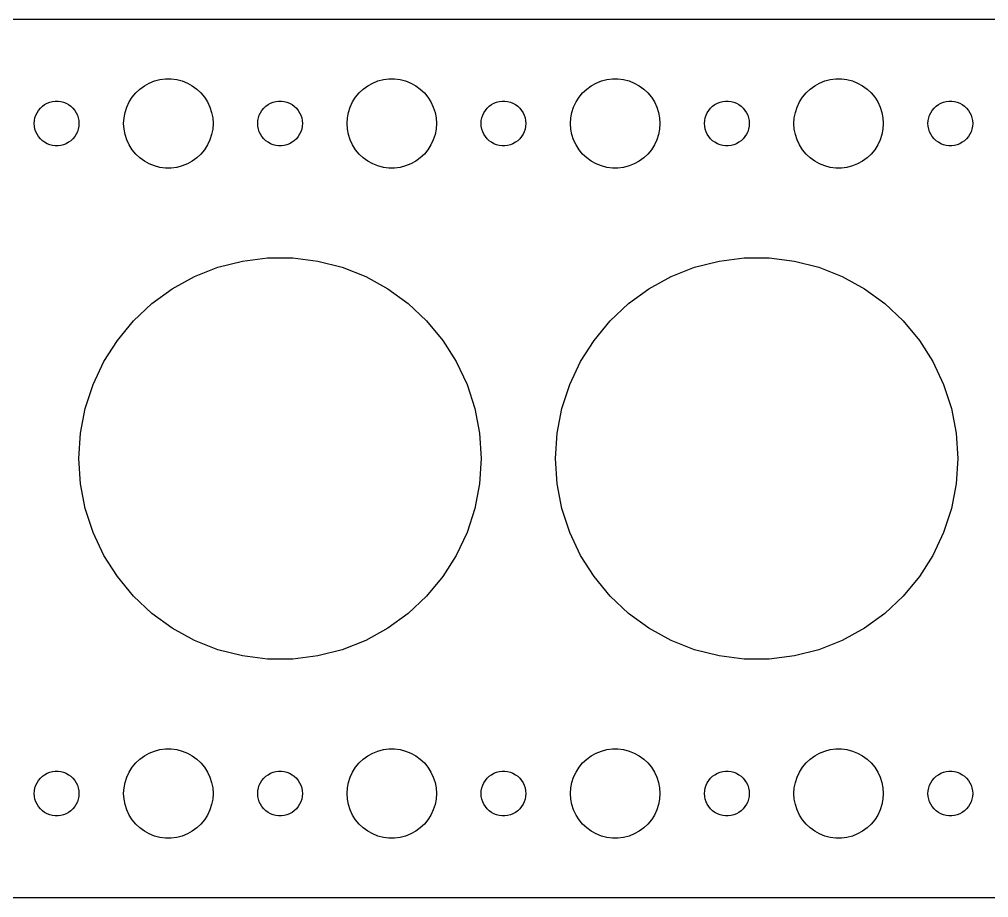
# Model space of a CAD drawing. Header units: metres. Extents: x -90 to 90, y -29 to 29.
# Drawn here: x -17.5 to 47.6, y -29.5 to 29.5 of the extents above; entities that cross this region are included whole.
import ezdxf

# ---------------------------------------------------------------- set-up
doc = ezdxf.new("R2010")
doc.units = ezdxf.units.M

msp = doc.modelspace()

# ---------------------------------------------------------------- linework, layer by layer
for p, q in [((84.8139, 29.4901), (-84.8139, 29.4901)), ((-8.42705, 25.3532), (-8.06213, 25.4469)), ((-8.06213, 25.4469), (-7.68837, 25.4941)), ((-7.68837, 25.4941), (-7.31161, 25.4941)), ((-7.31161, 25.4941), (-6.93785, 25.4469)), ((-6.93785, 25.4469), (-6.57294, 25.3532)), ((6.57294, 25.3532), (6.93785, 25.4469)), ((6.93785, 25.4469), (7.31161, 25.4941)), ((7.31161, 25.4941), (7.68837, 25.4941)), ((7.68837, 25.4941), (8.06213, 25.4469)), ((8.06213, 25.4469), (8.42705, 25.3532)), ((21.5729, 25.3532), (21.9379, 25.4469)), ((21.9379, 25.4469), (22.3116, 25.4941)), ((22.3116, 25.4941), (22.6884, 25.4941)), ((22.6884, 25.4941), (23.0621, 25.4469)), ((23.0621, 25.4469), (23.427, 25.3532)), ((36.5729, 25.3532), (36.9379, 25.4469)), ((36.9379, 25.4469), (37.3116, 25.4941)), ((37.3116, 25.4941), (37.6884, 25.4941)), ((37.6884, 25.4941), (38.0621, 25.4469)), ((38.0621, 25.4469), (38.427, 25.3532)), ((-9.6869, 24.5536), (-9.41226, 24.8115)), ((-9.41226, 24.8115), (-9.10747, 25.033)), ((-9.10747, 25.033), (-8.77733, 25.2145)), ((-8.77733, 25.2145), (-8.42705, 25.3532)), ((-6.57294, 25.3532), (-6.22266, 25.2145)), ((-6.22266, 25.2145), (-5.89252, 25.033)), ((-5.89252, 25.033), (-5.58772, 24.8115)), ((-5.58772, 24.8115), (-5.31308, 24.5536)), ((5.31308, 24.5536), (5.58772, 24.8115)), ((5.58772, 24.8115), (5.89252, 25.033)), ((5.89252, 25.033), (6.22266, 25.2145)), ((6.22266, 25.2145), (6.57294, 25.3532)), ((8.42705, 25.3532), (8.77733, 25.2145)), ((8.77733, 25.2145), (9.10747, 25.033)), ((9.10747, 25.033), (9.41226, 24.8115)), ((9.41226, 24.8115), (9.6869, 24.5536)), ((20.3131, 24.5536), (20.5877, 24.8115)), ((20.5877, 24.8115), (20.8925, 25.033)), ((20.8925, 25.033), (21.2227, 25.2145)), ((21.2227, 25.2145), (21.5729, 25.3532)), ((23.427, 25.3532), (23.7773, 25.2145)), ((23.7773, 25.2145), (24.1075, 25.033)), ((24.1075, 25.033), (24.4123, 24.8115)), ((24.4123, 24.8115), (24.6869, 24.5536)), ((35.3131, 24.5536), (35.5877, 24.8115)), ((35.5877, 24.8115), (35.8925, 25.033)), ((35.8925, 25.033), (36.2227, 25.2145)), ((36.2227, 25.2145), (36.5729, 25.3532)), ((38.427, 25.3532), (38.7773, 25.2145)), ((38.7773, 25.2145), (39.1075, 25.033)), ((39.1075, 25.033), (39.4123, 24.8115)), ((39.4123, 24.8115), (39.6869, 24.5536)), ((-10.1289, 23.9453), (-9.92705, 24.2634)), ((-9.92705, 24.2634), (-9.6869, 24.5536)), ((-5.31308, 24.5536), (-5.07294, 24.2634)), ((-5.07294, 24.2634), (-4.87108, 23.9453)), ((4.87108, 23.9453), (5.07294, 24.2634)), ((5.07294, 24.2634), (5.31308, 24.5536)), ((9.6869, 24.5536), (9.92705, 24.2634)), ((9.92705, 24.2634), (10.1289, 23.9453)), ((19.8711, 23.9453), (20.0729, 24.2634)), ((20.0729, 24.2634), (20.3131, 24.5536)), ((24.6869, 24.5536), (24.927, 24.2634)), ((24.927, 24.2634), (25.1289, 23.9453)), ((34.8711, 23.9453), (35.0729, 24.2634)), ((35.0729, 24.2634), (35.3131, 24.5536)), ((39.6869, 24.5536), (39.927, 24.2634)), ((39.927, 24.2634), (40.1289, 23.9453)), ((-16.2135, 23.3817), (-16.0934, 23.5268)), ((-16.0934, 23.5268), (-15.9561, 23.6558)), ((-15.9561, 23.6558), (-15.8037, 23.7665)), ((-15.8037, 23.7665), (-15.6387, 23.8572)), ((-15.6387, 23.8572), (-15.4635, 23.9266)), ((-15.4635, 23.9266), (-15.2811, 23.9734)), ((-15.2811, 23.9734), (-15.0942, 23.997)), ((-15.0942, 23.997), (-14.9058, 23.997)), ((-14.9058, 23.997), (-14.7189, 23.9734)), ((-14.7189, 23.9734), (-14.5365, 23.9266)), ((-14.5365, 23.9266), (-14.3613, 23.8572)), ((-14.3613, 23.8572), (-14.1963, 23.7665)), ((-14.1963, 23.7665), (-14.0439, 23.6558)), ((-14.0439, 23.6558), (-13.9065, 23.5268)), ((-13.9065, 23.5268), (-13.7865, 23.3817)), ((-10.4057, 23.2461), (-10.2893, 23.6044)), ((-10.2893, 23.6044), (-10.1289, 23.9453)), ((-4.87108, 23.9453), (-4.71066, 23.6044)), ((-4.71066, 23.6044), (-4.59424, 23.2461)), ((-1.21352, 23.3817), (-1.09344, 23.5268)), ((-1.09344, 23.5268), (-0.95613, 23.6558)), ((-0.95613, 23.6558), (-0.80373, 23.7665)), ((-0.80373, 23.7665), (-0.63866, 23.8572)), ((-0.63866, 23.8572), (-0.46352, 23.9266)), ((-0.46352, 23.9266), (-0.28107, 23.9734)), ((-0.28107, 23.9734), (-0.09418, 23.997)), ((-0.09418, 23.997), (0.09418, 23.997)), ((0.09418, 23.997), (0.28107, 23.9734)), ((0.28107, 23.9734), (0.46352, 23.9266)), ((0.46352, 23.9266), (0.63866, 23.8572)), ((0.63866, 23.8572), (0.80373, 23.7665)), ((0.80373, 23.7665), (0.95613, 23.6558)), ((0.95613, 23.6558), (1.09344, 23.5268)), ((1.09344, 23.5268), (1.21352, 23.3817)), ((4.59424, 23.2461), (4.71066, 23.6044)), ((4.71066, 23.6044), (4.87108, 23.9453)), ((10.1289, 23.9453), (10.2893, 23.6044)), ((10.2893, 23.6044), (10.4057, 23.2461)), ((13.7865, 23.3817), (13.9065, 23.5268)), ((13.9065, 23.5268), (14.0439, 23.6558)), ((14.0439, 23.6558), (14.1963, 23.7665)), ((14.1963, 23.7665), (14.3613, 23.8572)), ((14.3613, 23.8572), (14.5365, 23.9266)), ((14.5365, 23.9266), (14.7189, 23.9734)), ((14.7189, 23.9734), (14.9058, 23.997)), ((14.9058, 23.997), (15.0942, 23.997)), ((15.0942, 23.997), (15.2811, 23.9734)), ((15.2811, 23.9734), (15.4635, 23.9266)), ((15.4635, 23.9266), (15.6387, 23.8572)), ((15.6387, 23.8572), (15.8037, 23.7665)), ((15.8037, 23.7665), (15.9561, 23.6558)), ((15.9561, 23.6558), (16.0934, 23.5268)), ((16.0934, 23.5268), (16.2135, 23.3817)), ((19.5942, 23.2461), (19.7107, 23.6044)), ((19.7107, 23.6044), (19.8711, 23.9453)), ((25.1289, 23.9453), (25.2893, 23.6044)), ((25.2893, 23.6044), (25.4057, 23.2461)), ((28.7865, 23.3817), (28.9065, 23.5268)), ((28.9065, 23.5268), (29.0439, 23.6558)), ((29.0439, 23.6558), (29.1963, 23.7665)), ((29.1963, 23.7665), (29.3613, 23.8572)), ((29.3613, 23.8572), (29.5365, 23.9266)), ((29.5365, 23.9266), (29.7189, 23.9734)), ((29.7189, 23.9734), (29.9058, 23.997)), ((29.9058, 23.997), (30.0942, 23.997)), ((30.0942, 23.997), (30.2811, 23.9734)), ((30.2811, 23.9734), (30.4635, 23.9266)), ((30.4635, 23.9266), (30.6387, 23.8572)), ((30.6387, 23.8572), (30.8037, 23.7665)), ((30.8037, 23.7665), (30.9561, 23.6558)), ((30.9561, 23.6558), (31.0934, 23.5268)), ((31.0934, 23.5268), (31.2135, 23.3817)), ((34.5942, 23.2461), (34.7107, 23.6044)), ((34.7107, 23.6044), (34.8711, 23.9453)), ((40.1289, 23.9453), (40.2893, 23.6044)), ((40.2893, 23.6044), (40.4057, 23.2461)), ((43.7865, 23.3817), (43.9065, 23.5268)), ((43.9065, 23.5268), (44.0439, 23.6558)), ((44.0439, 23.6558), (44.1963, 23.7665)), ((44.1963, 23.7665), (44.3613, 23.8572)), ((44.3613, 23.8572), (44.5365, 23.9266)), ((44.5365, 23.9266), (44.7189, 23.9734)), ((44.7189, 23.9734), (44.9058, 23.997)), ((44.9058, 23.997), (45.0942, 23.997)), ((45.0942, 23.997), (45.2811, 23.9734)), ((45.2811, 23.9734), (45.4635, 23.9266)), ((45.4635, 23.9266), (45.6387, 23.8572)), ((45.6387, 23.8572), (45.8037, 23.7665)), ((45.8037, 23.7665), (45.9561, 23.6558)), ((45.9561, 23.6558), (46.0934, 23.5268)), ((46.0934, 23.5268), (46.2135, 23.3817)), ((-16.4882, 22.688), (-16.4529, 22.873)), ((-16.4529, 22.873), (-16.3947, 23.0522)), ((-16.3947, 23.0522), (-16.3145, 23.2226)), ((-16.3145, 23.2226), (-16.2135, 23.3817)), ((-13.7865, 23.3817), (-13.6855, 23.2226)), ((-13.6855, 23.2226), (-13.6053, 23.0522)), ((-13.6053, 23.0522), (-13.5471, 22.873)), ((-13.5471, 22.873), (-13.5118, 22.688)), ((-10.5, 22.5), (-10.4763, 22.876)), ((-10.4763, 22.876), (-10.4057, 23.2461)), ((-4.59424, 23.2461), (-4.52365, 22.876)), ((-4.52365, 22.876), (-4.5, 22.5)), ((-1.48816, 22.688), (-1.45287, 22.873)), ((-1.45287, 22.873), (-1.39465, 23.0522)), ((-1.39465, 23.0522), (-1.31445, 23.2226)), ((-1.31445, 23.2226), (-1.21352, 23.3817)), ((1.21352, 23.3817), (1.31445, 23.2226)), ((1.31445, 23.2226), (1.39465, 23.0522)), ((1.39465, 23.0522), (1.45287, 22.873)), ((1.45287, 22.873), (1.48816, 22.688)), ((4.5, 22.5), (4.52365, 22.876)), ((4.52365, 22.876), (4.59424, 23.2461)), ((10.4057, 23.2461), (10.4763, 22.876)), ((10.4763, 22.876), (10.5, 22.5)), ((13.5118, 22.688), (13.5471, 22.873)), ((13.5471, 22.873), (13.6053, 23.0522)), ((13.6053, 23.0522), (13.6855, 23.2226)), ((13.6855, 23.2226), (13.7865, 23.3817)), ((16.2135, 23.3817), (16.3145, 23.2226)), ((16.3145, 23.2226), (16.3947, 23.0522)), ((16.3947, 23.0522), (16.4529, 22.873)), ((16.4529, 22.873), (16.4882, 22.688)), ((19.5, 22.5), (19.5237, 22.876)), ((19.5237, 22.876), (19.5942, 23.2461)), ((25.4057, 23.2461), (25.4763, 22.876)), ((25.4763, 22.876), (25.5, 22.5)), ((28.5118, 22.688), (28.5471, 22.873)), ((28.5471, 22.873), (28.6053, 23.0522)), ((28.6053, 23.0522), (28.6855, 23.2226)), ((28.6855, 23.2226), (28.7865, 23.3817)), ((31.2135, 23.3817), (31.3145, 23.2226)), ((31.3145, 23.2226), (31.3947, 23.0522)), ((31.3947, 23.0522), (31.4529, 22.873)), ((31.4529, 22.873), (31.4882, 22.688)), ((34.5, 22.5), (34.5237, 22.876)), ((34.5237, 22.876), (34.5942, 23.2461)), ((40.4057, 23.2461), (40.4763, 22.876)), ((40.4763, 22.876), (40.5, 22.5)), ((43.5118, 22.688), (43.5471, 22.873)), ((43.5471, 22.873), (43.6053, 23.0522)), ((43.6053, 23.0522), (43.6855, 23.2226)), ((43.6855, 23.2226), (43.7865, 23.3817)), ((46.2135, 23.3817), (46.3145, 23.2226)), ((46.3145, 23.2226), (46.3947, 23.0522)), ((46.3947, 23.0522), (46.4529, 22.873)), ((46.4529, 22.873), (46.4882, 22.688)), ((-16.5, 22.5), (-16.4882, 22.688)), ((-16.4882, 22.312), (-16.5, 22.5)), ((-16.4529, 22.127), (-16.4882, 22.312)), ((-16.3947, 21.9478), (-16.4529, 22.127)), ((-13.5471, 22.127), (-13.6053, 21.9478)), ((-13.5118, 22.312), (-13.5471, 22.127)), ((-13.5118, 22.688), (-13.5, 22.5)), ((-13.5, 22.5), (-13.5118, 22.312)), ((-10.4763, 22.124), (-10.5, 22.5)), ((-10.4057, 21.7539), (-10.4763, 22.124)), ((-4.52365, 22.124), (-4.59424, 21.7539)), ((-4.5, 22.5), (-4.52365, 22.124)), ((-1.5, 22.5), (-1.48816, 22.688)), ((-1.48816, 22.312), (-1.5, 22.5)), ((-1.45287, 22.127), (-1.48816, 22.312)), ((-1.39465, 21.9478), (-1.45287, 22.127)), ((1.45287, 22.127), (1.39465, 21.9478)), ((1.48816, 22.312), (1.45287, 22.127)), ((1.48816, 22.688), (1.5, 22.5)), ((1.5, 22.5), (1.48816, 22.312)), ((4.52365, 22.124), (4.5, 22.5)), ((4.59424, 21.7539), (4.52365, 22.124)), ((10.4763, 22.124), (10.4057, 21.7539)), ((10.5, 22.5), (10.4763, 22.124)), ((13.5, 22.5), (13.5118, 22.688)), ((13.5118, 22.312), (13.5, 22.5)), ((13.5471, 22.127), (13.5118, 22.312)), ((13.6053, 21.9478), (13.5471, 22.127)), ((16.4529, 22.127), (16.3947, 21.9478)), ((16.4882, 22.312), (16.4529, 22.127)), ((16.4882, 22.688), (16.5, 22.5)), ((16.5, 22.5), (16.4882, 22.312)), ((19.5237, 22.124), (19.5, 22.5)), ((19.5942, 21.7539), (19.5237, 22.124)), ((25.4763, 22.124), (25.4057, 21.7539)), ((25.5, 22.5), (25.4763, 22.124)), ((28.5, 22.5), (28.5118, 22.688)), ((28.5118, 22.312), (28.5, 22.5)), ((28.5471, 22.127), (28.5118, 22.312)), ((28.6053, 21.9478), (28.5471, 22.127)), ((31.4529, 22.127), (31.3947, 21.9478)), ((31.4882, 22.312), (31.4529, 22.127)), ((31.4882, 22.688), (31.5, 22.5)), ((31.5, 22.5), (31.4882, 22.312)), ((34.5237, 22.124), (34.5, 22.5)), ((34.5942, 21.7539), (34.5237, 22.124)), ((40.4763, 22.124), (40.4057, 21.7539)), ((40.5, 22.5), (40.4763, 22.124)), ((43.5, 22.5), (43.5118, 22.688)), ((43.5118, 22.312), (43.5, 22.5)), ((43.5471, 22.127), (43.5118, 22.312)), ((43.6053, 21.9478), (43.5471, 22.127)), ((46.4529, 22.127), (46.3947, 21.9478)), ((46.4882, 22.312), (46.4529, 22.127)), ((46.4882, 22.688), (46.5, 22.5)), ((46.5, 22.5), (46.4882, 22.312)), ((-16.3145, 21.7774), (-16.3947, 21.9478)), ((-16.2135, 21.6183), (-16.3145, 21.7774)), ((-16.0934, 21.4732), (-16.2135, 21.6183)), ((-15.9561, 21.3442), (-16.0934, 21.4732)), ((-13.9065, 21.4732), (-14.0439, 21.3442)), ((-13.7865, 21.6183), (-13.9065, 21.4732)), ((-13.6855, 21.7774), (-13.7865, 21.6183)), ((-13.6053, 21.9478), (-13.6855, 21.7774)), ((-10.2893, 21.3956), (-10.4057, 21.7539)), ((-4.59424, 21.7539), (-4.71066, 21.3956)), ((-1.31445, 21.7774), (-1.39465, 21.9478)), ((-1.21352, 21.6183), (-1.31445, 21.7774)), ((-1.09344, 21.4732), (-1.21352, 21.6183)), ((-0.95613, 21.3442), (-1.09344, 21.4732)), ((1.09344, 21.4732), (0.95613, 21.3442)), ((1.21352, 21.6183), (1.09344, 21.4732)), ((1.31445, 21.7774), (1.21352, 21.6183)), ((1.39465, 21.9478), (1.31445, 21.7774)), ((4.71066, 21.3956), (4.59424, 21.7539)), ((10.4057, 21.7539), (10.2893, 21.3956)), ((13.6855, 21.7774), (13.6053, 21.9478)), ((13.7865, 21.6183), (13.6855, 21.7774)), ((13.9065, 21.4732), (13.7865, 21.6183)), ((14.0439, 21.3442), (13.9065, 21.4732)), ((16.0934, 21.4732), (15.9561, 21.3442)), ((16.2135, 21.6183), (16.0934, 21.4732)), ((16.3145, 21.7774), (16.2135, 21.6183)), ((16.3947, 21.9478), (16.3145, 21.7774)), ((19.7107, 21.3956), (19.5942, 21.7539)), ((25.4057, 21.7539), (25.2893, 21.3956)), ((28.6855, 21.7774), (28.6053, 21.9478)), ((28.7865, 21.6183), (28.6855, 21.7774)), ((28.9065, 21.4732), (28.7865, 21.6183)), ((29.0439, 21.3442), (28.9065, 21.4732)), ((31.0934, 21.4732), (30.9561, 21.3442)), ((31.2135, 21.6183), (31.0934, 21.4732)), ((31.3145, 21.7774), (31.2135, 21.6183)), ((31.3947, 21.9478), (31.3145, 21.7774)), ((34.7107, 21.3956), (34.5942, 21.7539)), ((40.4057, 21.7539), (40.2893, 21.3956)), ((43.6855, 21.7774), (43.6053, 21.9478)), ((43.7865, 21.6183), (43.6855, 21.7774)), ((43.9065, 21.4732), (43.7865, 21.6183)), ((44.0439, 21.3442), (43.9065, 21.4732)), ((46.0934, 21.4732), (45.9561, 21.3442)), ((46.2135, 21.6183), (46.0934, 21.4732)), ((46.3145, 21.7774), (46.2135, 21.6183)), ((46.3947, 21.9478), (46.3145, 21.7774)), ((-15.8037, 21.2335), (-15.9561, 21.3442)), ((-15.6387, 21.1427), (-15.8037, 21.2335)), ((-15.4635, 21.0734), (-15.6387, 21.1427)), ((-15.2811, 21.0266), (-15.4635, 21.0734)), ((-15.0942, 21.003), (-15.2811, 21.0266)), ((-14.9058, 21.003), (-15.0942, 21.003)), ((-14.7189, 21.0266), (-14.9058, 21.003)), ((-14.5365, 21.0734), (-14.7189, 21.0266)), ((-14.3613, 21.1427), (-14.5365, 21.0734)), ((-14.1963, 21.2335), (-14.3613, 21.1427)), ((-14.0439, 21.3442), (-14.1963, 21.2335)), ((-10.1289, 21.0547), (-10.2893, 21.3956)), ((-9.92705, 20.7366), (-10.1289, 21.0547)), ((-4.87108, 21.0547), (-5.07294, 20.7366)), ((-4.71066, 21.3956), (-4.87108, 21.0547)), ((-0.80373, 21.2335), (-0.95613, 21.3442)), ((-0.63866, 21.1427), (-0.80373, 21.2335)), ((-0.46352, 21.0734), (-0.63866, 21.1427)), ((-0.28107, 21.0266), (-0.46352, 21.0734)), ((-0.09418, 21.003), (-0.28107, 21.0266)), ((0.09418, 21.003), (-0.09418, 21.003)), ((0.28107, 21.0266), (0.09418, 21.003)), ((0.46352, 21.0734), (0.28107, 21.0266)), ((0.63866, 21.1427), (0.46352, 21.0734)), ((0.80373, 21.2335), (0.63866, 21.1427)), ((0.95613, 21.3442), (0.80373, 21.2335)), ((4.87108, 21.0547), (4.71066, 21.3956)), ((5.07294, 20.7366), (4.87108, 21.0547)), ((10.1289, 21.0547), (9.92705, 20.7366)), ((10.2893, 21.3956), (10.1289, 21.0547)), ((14.1963, 21.2335), (14.0439, 21.3442)), ((14.3613, 21.1427), (14.1963, 21.2335)), ((14.5365, 21.0734), (14.3613, 21.1427)), ((14.7189, 21.0266), (14.5365, 21.0734)), ((14.9058, 21.003), (14.7189, 21.0266)), ((15.0942, 21.003), (14.9058, 21.003)), ((15.2811, 21.0266), (15.0942, 21.003)), ((15.4635, 21.0734), (15.2811, 21.0266)), ((15.6387, 21.1427), (15.4635, 21.0734)), ((15.8037, 21.2335), (15.6387, 21.1427)), ((15.9561, 21.3442), (15.8037, 21.2335)), ((19.8711, 21.0547), (19.7107, 21.3956)), ((20.0729, 20.7366), (19.8711, 21.0547)), ((25.1289, 21.0547), (24.927, 20.7366)), ((25.2893, 21.3956), (25.1289, 21.0547)), ((29.1963, 21.2335), (29.0439, 21.3442)), ((29.3613, 21.1427), (29.1963, 21.2335)), ((29.5365, 21.0734), (29.3613, 21.1427)), ((29.7189, 21.0266), (29.5365, 21.0734)), ((29.9058, 21.003), (29.7189, 21.0266)), ((30.0942, 21.003), (29.9058, 21.003)), ((30.2811, 21.0266), (30.0942, 21.003)), ((30.4635, 21.0734), (30.2811, 21.0266)), ((30.6387, 21.1427), (30.4635, 21.0734)), ((30.8037, 21.2335), (30.6387, 21.1427)), ((30.9561, 21.3442), (30.8037, 21.2335)), ((34.8711, 21.0547), (34.7107, 21.3956)), ((35.0729, 20.7366), (34.8711, 21.0547)), ((40.1289, 21.0547), (39.927, 20.7366)), ((40.2893, 21.3956), (40.1289, 21.0547)), ((44.1963, 21.2335), (44.0439, 21.3442)), ((44.3613, 21.1427), (44.1963, 21.2335)), ((44.5365, 21.0734), (44.3613, 21.1427)), ((44.7189, 21.0266), (44.5365, 21.0734)), ((44.9058, 21.003), (44.7189, 21.0266)), ((45.0942, 21.003), (44.9058, 21.003)), ((45.2811, 21.0266), (45.0942, 21.003)), ((45.4635, 21.0734), (45.2811, 21.0266)), ((45.6387, 21.1427), (45.4635, 21.0734)), ((45.8037, 21.2335), (45.6387, 21.1427)), ((45.9561, 21.3442), (45.8037, 21.2335)), ((-9.6869, 20.4464), (-9.92705, 20.7366)), ((-9.41226, 20.1884), (-9.6869, 20.4464)), ((-9.10747, 19.967), (-9.41226, 20.1884)), ((-5.58772, 20.1884), (-5.89252, 19.967)), ((-5.31308, 20.4464), (-5.58772, 20.1884)), ((-5.07294, 20.7366), (-5.31308, 20.4464)), ((5.31308, 20.4464), (5.07294, 20.7366)), ((5.58772, 20.1884), (5.31308, 20.4464)), ((5.89252, 19.967), (5.58772, 20.1884)), ((9.41226, 20.1884), (9.10747, 19.967)), ((9.6869, 20.4464), (9.41226, 20.1884)), ((9.92705, 20.7366), (9.6869, 20.4464)), ((20.3131, 20.4464), (20.0729, 20.7366)), ((20.5877, 20.1884), (20.3131, 20.4464)), ((20.8925, 19.967), (20.5877, 20.1884)), ((24.4123, 20.1884), (24.1075, 19.967)), ((24.6869, 20.4464), (24.4123, 20.1884)), ((24.927, 20.7366), (24.6869, 20.4464)), ((35.3131, 20.4464), (35.0729, 20.7366)), ((35.5877, 20.1884), (35.3131, 20.4464)), ((35.8925, 19.967), (35.5877, 20.1884)), ((39.4123, 20.1884), (39.1075, 19.967)), ((39.6869, 20.4464), (39.4123, 20.1884)), ((39.927, 20.7366), (39.6869, 20.4464)), ((-8.77733, 19.7855), (-9.10747, 19.967)), ((-8.42705, 19.6468), (-8.77733, 19.7855)), ((-8.06213, 19.5531), (-8.42705, 19.6468)), ((-7.68837, 19.5059), (-8.06213, 19.5531)), ((-6.93785, 19.5531), (-7.31161, 19.5059)), ((-6.57294, 19.6468), (-6.93785, 19.5531)), ((-6.22266, 19.7855), (-6.57294, 19.6468)), ((-5.89252, 19.967), (-6.22266, 19.7855)), ((6.22266, 19.7855), (5.89252, 19.967)), ((6.57294, 19.6468), (6.22266, 19.7855)), ((6.93785, 19.5531), (6.57294, 19.6468)), ((7.31161, 19.5059), (6.93785, 19.5531)), ((8.06213, 19.5531), (7.68837, 19.5059)), ((8.42705, 19.6468), (8.06213, 19.5531)), ((8.77733, 19.7855), (8.42705, 19.6468)), ((9.10747, 19.967), (8.77733, 19.7855)), ((21.2227, 19.7855), (20.8925, 19.967)), ((21.5729, 19.6468), (21.2227, 19.7855)), ((21.9379, 19.5531), (21.5729, 19.6468)), ((22.3116, 19.5059), (21.9379, 19.5531)), ((23.0621, 19.5531), (22.6884, 19.5059)), ((23.427, 19.6468), (23.0621, 19.5531)), ((23.7773, 19.7855), (23.427, 19.6468)), ((24.1075, 19.967), (23.7773, 19.7855)), ((36.2227, 19.7855), (35.8925, 19.967)), ((36.5729, 19.6468), (36.2227, 19.7855)), ((36.9379, 19.5531), (36.5729, 19.6468)), ((37.3116, 19.5059), (36.9379, 19.5531)), ((38.0621, 19.5531), (37.6884, 19.5059)), ((38.427, 19.6468), (38.0621, 19.5531)), ((38.7773, 19.7855), (38.427, 19.6468)), ((39.1075, 19.967), (38.7773, 19.7855)), ((-7.31161, 19.5059), (-7.68837, 19.5059)), ((7.68837, 19.5059), (7.31161, 19.5059)), ((22.6884, 19.5059), (22.3116, 19.5059)), ((37.6884, 19.5059), (37.3116, 19.5059)), ((-4.17172, 12.8392), (-2.52963, 13.2609)), ((-2.52963, 13.2609), (-0.84767, 13.4734)), ((-0.84767, 13.4734), (0.84767, 13.4734)), ((0.84767, 13.4734), (2.52963, 13.2609)), ((2.52963, 13.2609), (4.17172, 12.8392)), ((27.8283, 12.8392), (29.4704, 13.2609)), ((29.4704, 13.2609), (31.1523, 13.4734)), ((31.1523, 13.4734), (32.8477, 13.4734)), ((32.8477, 13.4734), (34.5296, 13.2609)), ((34.5296, 13.2609), (36.1717, 12.8392)), ((-5.74802, 12.2152), (-4.17172, 12.8392)), ((4.17172, 12.8392), (5.74802, 12.2152)), ((26.252, 12.2152), (27.8283, 12.8392)), ((36.1717, 12.8392), (37.748, 12.2152)), ((-7.23366, 11.3984), (-5.74802, 12.2152)), ((5.74802, 12.2152), (7.23366, 11.3984)), ((24.7663, 11.3984), (26.252, 12.2152)), ((37.748, 12.2152), (39.2337, 11.3984)), ((-8.60521, 10.4019), (-7.23366, 11.3984)), ((7.23366, 11.3984), (8.60521, 10.4019)), ((23.3948, 10.4019), (24.7663, 11.3984)), ((39.2337, 11.3984), (40.6052, 10.4019)), ((-9.84106, 9.24138), (-8.60521, 10.4019)), ((8.60521, 10.4019), (9.84106, 9.24138)), ((22.1589, 9.24138), (23.3948, 10.4019)), ((40.6052, 10.4019), (41.8411, 9.24138)), ((-10.9217, 7.93509), (-9.84106, 9.24138)), ((9.84106, 9.24138), (10.9217, 7.93509)), ((21.0783, 7.93509), (22.1589, 9.24138)), ((41.8411, 9.24138), (42.9217, 7.93509)), ((-11.8301, 6.50366), (-10.9217, 7.93509)), ((10.9217, 7.93509), (11.8301, 6.50366)), ((20.1698, 6.50366), (21.0783, 7.93509)), ((42.9217, 7.93509), (43.8301, 6.50366)), ((-12.552, 4.96968), (-11.8301, 6.50366)), ((11.8301, 6.50366), (12.552, 4.96968)), ((19.448, 4.96968), (20.1698, 6.50366)), ((43.8301, 6.50366), (44.552, 4.96968)), ((-13.0759, 3.3573), (-12.552, 4.96968)), ((12.552, 4.96968), (13.0759, 3.3573)), ((18.9241, 3.3573), (19.448, 4.96968)), ((44.552, 4.96968), (45.0759, 3.3573)), ((-13.3935, 1.69199), (-13.0759, 3.3573)), ((13.0759, 3.3573), (13.3935, 1.69199)), ((18.6064, 1.69199), (18.9241, 3.3573)), ((45.0759, 3.3573), (45.3935, 1.69199)), ((-13.5, 0), (-13.3935, 1.69199)), ((13.3935, 1.69199), (13.5, 0)), ((18.5, 0), (18.6064, 1.69199)), ((45.3935, 1.69199), (45.5, 0)), ((-13.3935, -1.69199), (-13.5, 0)), ((13.5, 0), (13.3935, -1.69199)), ((18.6064, -1.69199), (18.5, 0)), ((45.5, 0), (45.3935, -1.69199)), ((-13.0759, -3.3573), (-13.3935, -1.69199)), ((13.3935, -1.69199), (13.0759, -3.3573)), ((18.9241, -3.3573), (18.6064, -1.69199)), ((45.3935, -1.69199), (45.0759, -3.3573)), ((-12.552, -4.96968), (-13.0759, -3.3573)), ((13.0759, -3.3573), (12.552, -4.96968)), ((19.448, -4.96968), (18.9241, -3.3573)), ((45.0759, -3.3573), (44.552, -4.96968)), ((-11.8301, -6.50366), (-12.552, -4.96968)), ((12.552, -4.96968), (11.8301, -6.50366)), ((20.1698, -6.50366), (19.448, -4.96968)), ((44.552, -4.96968), (43.8301, -6.50366)), ((-10.9217, -7.93509), (-11.8301, -6.50366)), ((11.8301, -6.50366), (10.9217, -7.93509)), ((21.0783, -7.93509), (20.1698, -6.50366)), ((43.8301, -6.50366), (42.9217, -7.93509)), ((-9.84106, -9.24138), (-10.9217, -7.93509)), ((10.9217, -7.93509), (9.84106, -9.24138)), ((22.1589, -9.24138), (21.0783, -7.93509)), ((42.9217, -7.93509), (41.8411, -9.24138)), ((-8.60521, -10.4019), (-9.84106, -9.24138)), ((9.84106, -9.24138), (8.60521, -10.4019)), ((23.3948, -10.4019), (22.1589, -9.24138)), ((41.8411, -9.24138), (40.6052, -10.4019)), ((-7.23366, -11.3984), (-8.60521, -10.4019)), ((8.60521, -10.4019), (7.23366, -11.3984)), ((24.7663, -11.3984), (23.3948, -10.4019)), ((40.6052, -10.4019), (39.2337, -11.3984)), ((-5.74802, -12.2152), (-7.23366, -11.3984)), ((7.23366, -11.3984), (5.74802, -12.2152)), ((26.252, -12.2152), (24.7663, -11.3984)), ((39.2337, -11.3984), (37.748, -12.2152)), ((-4.17172, -12.8392), (-5.74802, -12.2152)), ((5.74802, -12.2152), (4.17172, -12.8392)), ((27.8283, -12.8392), (26.252, -12.2152)), ((37.748, -12.2152), (36.1717, -12.8392)), ((-2.52963, -13.2609), (-4.17172, -12.8392)), ((4.17172, -12.8392), (2.52963, -13.2609)), ((29.4704, -13.2609), (27.8283, -12.8392)), ((36.1717, -12.8392), (34.5296, -13.2609)), ((-0.84767, -13.4734), (-2.52963, -13.2609)), ((0.84767, -13.4734), (-0.84767, -13.4734)), ((2.52963, -13.2609), (0.84767, -13.4734)), ((31.1523, -13.4734), (29.4704, -13.2609)), ((32.8477, -13.4734), (31.1523, -13.4734)), ((34.5296, -13.2609), (32.8477, -13.4734)), ((-8.06213, -19.5531), (-7.68837, -19.5059)), ((-7.68837, -19.5059), (-7.31161, -19.5059)), ((-7.31161, -19.5059), (-6.93785, -19.5531)), ((6.93785, -19.5531), (7.31161, -19.5059)), ((7.31161, -19.5059), (7.68837, -19.5059)), ((7.68837, -19.5059), (8.06213, -19.5531)), ((21.9379, -19.5531), (22.3116, -19.5059)), ((22.3116, -19.5059), (22.6884, -19.5059)), ((22.6884, -19.5059), (23.0621, -19.5531)), ((36.9379, -19.5531), (37.3116, -19.5059)), ((37.3116, -19.5059), (37.6884, -19.5059)), ((37.6884, -19.5059), (38.0621, -19.5531)), ((-9.41226, -20.1884), (-9.10747, -19.967)), ((-9.10747, -19.967), (-8.77733, -19.7855)), ((-8.77733, -19.7855), (-8.42705, -19.6468)), ((-8.42705, -19.6468), (-8.06213, -19.5531)), ((-6.93785, -19.5531), (-6.57294, -19.6468)), ((-6.57294, -19.6468), (-6.22266, -19.7855)), ((-6.22266, -19.7855), (-5.89252, -19.967)), ((-5.89252, -19.967), (-5.58772, -20.1884)), ((5.58772, -20.1884), (5.89252, -19.967)), ((5.89252, -19.967), (6.22266, -19.7855)), ((6.22266, -19.7855), (6.57294, -19.6468)), ((6.57294, -19.6468), (6.93785, -19.5531)), ((8.06213, -19.5531), (8.42705, -19.6468)), ((8.42705, -19.6468), (8.77733, -19.7855)), ((8.77733, -19.7855), (9.10747, -19.967)), ((9.10747, -19.967), (9.41226, -20.1884)), ((20.5877, -20.1884), (20.8925, -19.967)), ((20.8925, -19.967), (21.2227, -19.7855)), ((21.2227, -19.7855), (21.5729, -19.6468)), ((21.5729, -19.6468), (21.9379, -19.5531)), ((23.0621, -19.5531), (23.427, -19.6468)), ((23.427, -19.6468), (23.7773, -19.7855)), ((23.7773, -19.7855), (24.1075, -19.967)), ((24.1075, -19.967), (24.4123, -20.1884)), ((35.5877, -20.1884), (35.8925, -19.967)), ((35.8925, -19.967), (36.2227, -19.7855)), ((36.2227, -19.7855), (36.5729, -19.6468)), ((36.5729, -19.6468), (36.9379, -19.5531)), ((38.0621, -19.5531), (38.427, -19.6468)), ((38.427, -19.6468), (38.7773, -19.7855)), ((38.7773, -19.7855), (39.1075, -19.967)), ((39.1075, -19.967), (39.4123, -20.1884)), ((-10.1289, -21.0547), (-9.92705, -20.7366)), ((-9.92705, -20.7366), (-9.6869, -20.4464)), ((-9.6869, -20.4464), (-9.41226, -20.1884)), ((-5.58772, -20.1884), (-5.31308, -20.4464)), ((-5.31308, -20.4464), (-5.07294, -20.7366)), ((-5.07294, -20.7366), (-4.87108, -21.0547)), ((4.87108, -21.0547), (5.07294, -20.7366)), ((5.07294, -20.7366), (5.31308, -20.4464)), ((5.31308, -20.4464), (5.58772, -20.1884)), ((9.41226, -20.1884), (9.6869, -20.4464)), ((9.6869, -20.4464), (9.92705, -20.7366)), ((9.92705, -20.7366), (10.1289, -21.0547)), ((19.8711, -21.0547), (20.0729, -20.7366)), ((20.0729, -20.7366), (20.3131, -20.4464)), ((20.3131, -20.4464), (20.5877, -20.1884)), ((24.4123, -20.1884), (24.6869, -20.4464)), ((24.6869, -20.4464), (24.927, -20.7366)), ((24.927, -20.7366), (25.1289, -21.0547)), ((34.8711, -21.0547), (35.0729, -20.7366)), ((35.0729, -20.7366), (35.3131, -20.4464)), ((35.3131, -20.4464), (35.5877, -20.1884)), ((39.4123, -20.1884), (39.6869, -20.4464)), ((39.6869, -20.4464), (39.927, -20.7366)), ((39.927, -20.7366), (40.1289, -21.0547)), ((-16.0934, -21.4732), (-15.9561, -21.3442)), ((-15.9561, -21.3442), (-15.8037, -21.2335)), ((-15.8037, -21.2335), (-15.6387, -21.1427)), ((-15.6387, -21.1427), (-15.4635, -21.0734)), ((-15.4635, -21.0734), (-15.2811, -21.0266)), ((-15.2811, -21.0266), (-15.0942, -21.003)), ((-15.0942, -21.003), (-14.9058, -21.003)), ((-14.9058, -21.003), (-14.7189, -21.0266)), ((-14.7189, -21.0266), (-14.5365, -21.0734)), ((-14.5365, -21.0734), (-14.3613, -21.1427)), ((-14.3613, -21.1427), (-14.1963, -21.2335)), ((-14.1963, -21.2335), (-14.0439, -21.3442)), ((-14.0439, -21.3442), (-13.9065, -21.4732)), ((-10.4057, -21.7539), (-10.2893, -21.3956)), ((-10.2893, -21.3956), (-10.1289, -21.0547)), ((-4.87108, -21.0547), (-4.71066, -21.3956)), ((-4.71066, -21.3956), (-4.59424, -21.7539)), ((-1.09344, -21.4732), (-0.95613, -21.3442)), ((-0.95613, -21.3442), (-0.80373, -21.2335)), ((-0.80373, -21.2335), (-0.63866, -21.1427)), ((-0.63866, -21.1427), (-0.46352, -21.0734)), ((-0.46352, -21.0734), (-0.28107, -21.0266)), ((-0.28107, -21.0266), (-0.09418, -21.003)), ((-0.09418, -21.003), (0.09418, -21.003)), ((0.09418, -21.003), (0.28107, -21.0266)), ((0.28107, -21.0266), (0.46352, -21.0734)), ((0.46352, -21.0734), (0.63866, -21.1427)), ((0.63866, -21.1427), (0.80373, -21.2335)), ((0.80373, -21.2335), (0.95613, -21.3442)), ((0.95613, -21.3442), (1.09344, -21.4732)), ((4.59424, -21.7539), (4.71066, -21.3956)), ((4.71066, -21.3956), (4.87108, -21.0547)), ((10.1289, -21.0547), (10.2893, -21.3956)), ((10.2893, -21.3956), (10.4057, -21.7539)), ((13.9065, -21.4732), (14.0439, -21.3442)), ((14.0439, -21.3442), (14.1963, -21.2335)), ((14.1963, -21.2335), (14.3613, -21.1427)), ((14.3613, -21.1427), (14.5365, -21.0734)), ((14.5365, -21.0734), (14.7189, -21.0266)), ((14.7189, -21.0266), (14.9058, -21.003)), ((14.9058, -21.003), (15.0942, -21.003)), ((15.0942, -21.003), (15.2811, -21.0266)), ((15.2811, -21.0266), (15.4635, -21.0734)), ((15.4635, -21.0734), (15.6387, -21.1427)), ((15.6387, -21.1427), (15.8037, -21.2335)), ((15.8037, -21.2335), (15.9561, -21.3442)), ((15.9561, -21.3442), (16.0934, -21.4732)), ((19.5942, -21.7539), (19.7107, -21.3956)), ((19.7107, -21.3956), (19.8711, -21.0547)), ((25.1289, -21.0547), (25.2893, -21.3956)), ((25.2893, -21.3956), (25.4057, -21.7539)), ((28.9065, -21.4732), (29.0439, -21.3442)), ((29.0439, -21.3442), (29.1963, -21.2335)), ((29.1963, -21.2335), (29.3613, -21.1427)), ((29.3613, -21.1427), (29.5365, -21.0734)), ((29.5365, -21.0734), (29.7189, -21.0266)), ((29.7189, -21.0266), (29.9058, -21.003)), ((29.9058, -21.003), (30.0942, -21.003)), ((30.0942, -21.003), (30.2811, -21.0266)), ((30.2811, -21.0266), (30.4635, -21.0734)), ((30.4635, -21.0734), (30.6387, -21.1427)), ((30.6387, -21.1427), (30.8037, -21.2335)), ((30.8037, -21.2335), (30.9561, -21.3442)), ((30.9561, -21.3442), (31.0934, -21.4732)), ((34.5942, -21.7539), (34.7107, -21.3956)), ((34.7107, -21.3956), (34.8711, -21.0547)), ((40.1289, -21.0547), (40.2893, -21.3956)), ((40.2893, -21.3956), (40.4057, -21.7539)), ((43.9065, -21.4732), (44.0439, -21.3442)), ((44.0439, -21.3442), (44.1963, -21.2335)), ((44.1963, -21.2335), (44.3613, -21.1427)), ((44.3613, -21.1427), (44.5365, -21.0734)), ((44.5365, -21.0734), (44.7189, -21.0266)), ((44.7189, -21.0266), (44.9058, -21.003)), ((44.9058, -21.003), (45.0942, -21.003)), ((45.0942, -21.003), (45.2811, -21.0266)), ((45.2811, -21.0266), (45.4635, -21.0734)), ((45.4635, -21.0734), (45.6387, -21.1427)), ((45.6387, -21.1427), (45.8037, -21.2335)), ((45.8037, -21.2335), (45.9561, -21.3442)), ((45.9561, -21.3442), (46.0934, -21.4732)), ((-16.4529, -22.127), (-16.3947, -21.9478)), ((-16.3947, -21.9478), (-16.3145, -21.7774)), ((-16.3145, -21.7774), (-16.2135, -21.6183)), ((-16.2135, -21.6183), (-16.0934, -21.4732)), ((-13.9065, -21.4732), (-13.7865, -21.6183)), ((-13.7865, -21.6183), (-13.6855, -21.7774)), ((-13.6855, -21.7774), (-13.6053, -21.9478)), ((-13.6053, -21.9478), (-13.5471, -22.127)), ((-10.4763, -22.124), (-10.4057, -21.7539)), ((-4.59424, -21.7539), (-4.52365, -22.124)), ((-1.45287, -22.127), (-1.39465, -21.9478)), ((-1.39465, -21.9478), (-1.31445, -21.7774)), ((-1.31445, -21.7774), (-1.21352, -21.6183)), ((-1.21352, -21.6183), (-1.09344, -21.4732)), ((1.09344, -21.4732), (1.21352, -21.6183)), ((1.21352, -21.6183), (1.31445, -21.7774)), ((1.31445, -21.7774), (1.39465, -21.9478)), ((1.39465, -21.9478), (1.45287, -22.127)), ((4.52365, -22.124), (4.59424, -21.7539)), ((10.4057, -21.7539), (10.4763, -22.124)), ((13.5471, -22.127), (13.6053, -21.9478)), ((13.6053, -21.9478), (13.6855, -21.7774)), ((13.6855, -21.7774), (13.7865, -21.6183)), ((13.7865, -21.6183), (13.9065, -21.4732)), ((16.0934, -21.4732), (16.2135, -21.6183)), ((16.2135, -21.6183), (16.3145, -21.7774)), ((16.3145, -21.7774), (16.3947, -21.9478)), ((16.3947, -21.9478), (16.4529, -22.127)), ((19.5237, -22.124), (19.5942, -21.7539)), ((25.4057, -21.7539), (25.4763, -22.124)), ((28.5471, -22.127), (28.6053, -21.9478)), ((28.6053, -21.9478), (28.6855, -21.7774)), ((28.6855, -21.7774), (28.7865, -21.6183)), ((28.7865, -21.6183), (28.9065, -21.4732)), ((31.0934, -21.4732), (31.2135, -21.6183)), ((31.2135, -21.6183), (31.3145, -21.7774)), ((31.3145, -21.7774), (31.3947, -21.9478)), ((31.3947, -21.9478), (31.4529, -22.127)), ((34.5237, -22.124), (34.5942, -21.7539)), ((40.4057, -21.7539), (40.4763, -22.124)), ((43.5471, -22.127), (43.6053, -21.9478)), ((43.6053, -21.9478), (43.6855, -21.7774)), ((43.6855, -21.7774), (43.7865, -21.6183)), ((43.7865, -21.6183), (43.9065, -21.4732)), ((46.0934, -21.4732), (46.2135, -21.6183)), ((46.2135, -21.6183), (46.3145, -21.7774)), ((46.3145, -21.7774), (46.3947, -21.9478)), ((46.3947, -21.9478), (46.4529, -22.127)), ((-16.5, -22.5), (-16.4882, -22.312)), ((-16.4882, -22.688), (-16.5, -22.5)), ((-16.4882, -22.312), (-16.4529, -22.127)), ((-16.4529, -22.873), (-16.4882, -22.688)), ((-13.5471, -22.127), (-13.5118, -22.312)), ((-13.5118, -22.688), (-13.5471, -22.873)), ((-13.5118, -22.312), (-13.5, -22.5)), ((-13.5, -22.5), (-13.5118, -22.688)), ((-10.5, -22.5), (-10.4763, -22.124)), ((-10.4763, -22.876), (-10.5, -22.5)), ((-4.52365, -22.124), (-4.5, -22.5)), ((-4.5, -22.5), (-4.52365, -22.876)), ((-1.5, -22.5), (-1.48816, -22.312)), ((-1.48816, -22.688), (-1.5, -22.5)), ((-1.48816, -22.312), (-1.45287, -22.127)), ((-1.45287, -22.873), (-1.48816, -22.688)), ((1.45287, -22.127), (1.48816, -22.312)), ((1.48816, -22.688), (1.45287, -22.873)), ((1.48816, -22.312), (1.5, -22.5)), ((1.5, -22.5), (1.48816, -22.688)), ((4.5, -22.5), (4.52365, -22.124)), ((4.52365, -22.876), (4.5, -22.5)), ((10.4763, -22.124), (10.5, -22.5)), ((10.5, -22.5), (10.4763, -22.876)), ((13.5, -22.5), (13.5118, -22.312)), ((13.5118, -22.688), (13.5, -22.5)), ((13.5118, -22.312), (13.5471, -22.127)), ((13.5471, -22.873), (13.5118, -22.688)), ((16.4529, -22.127), (16.4882, -22.312)), ((16.4882, -22.688), (16.4529, -22.873)), ((16.4882, -22.312), (16.5, -22.5)), ((16.5, -22.5), (16.4882, -22.688)), ((19.5, -22.5), (19.5237, -22.124)), ((19.5237, -22.876), (19.5, -22.5)), ((25.4763, -22.124), (25.5, -22.5)), ((25.5, -22.5), (25.4763, -22.876)), ((28.5, -22.5), (28.5118, -22.312)), ((28.5118, -22.688), (28.5, -22.5)), ((28.5118, -22.312), (28.5471, -22.127)), ((28.5471, -22.873), (28.5118, -22.688)), ((31.4529, -22.127), (31.4882, -22.312)), ((31.4882, -22.688), (31.4529, -22.873)), ((31.4882, -22.312), (31.5, -22.5)), ((31.5, -22.5), (31.4882, -22.688)), ((34.5, -22.5), (34.5237, -22.124)), ((34.5237, -22.876), (34.5, -22.5)), ((40.4763, -22.124), (40.5, -22.5)), ((40.5, -22.5), (40.4763, -22.876)), ((43.5, -22.5), (43.5118, -22.312)), ((43.5118, -22.688), (43.5, -22.5)), ((43.5118, -22.312), (43.5471, -22.127)), ((43.5471, -22.873), (43.5118, -22.688)), ((46.4529, -22.127), (46.4882, -22.312)), ((46.4882, -22.688), (46.4529, -22.873)), ((46.4882, -22.312), (46.5, -22.5)), ((46.5, -22.5), (46.4882, -22.688)), ((-16.3947, -23.0522), (-16.4529, -22.873)), ((-16.3145, -23.2226), (-16.3947, -23.0522)), ((-16.2135, -23.3817), (-16.3145, -23.2226)), ((-16.0934, -23.5268), (-16.2135, -23.3817)), ((-13.7865, -23.3817), (-13.9065, -23.5268)), ((-13.6855, -23.2226), (-13.7865, -23.3817)), ((-13.6053, -23.0522), (-13.6855, -23.2226)), ((-13.5471, -22.873), (-13.6053, -23.0522)), ((-10.4057, -23.2461), (-10.4763, -22.876)), ((-10.2893, -23.6044), (-10.4057, -23.2461)), ((-4.59424, -23.2461), (-4.71066, -23.6044)), ((-4.52365, -22.876), (-4.59424, -23.2461)), ((-1.39465, -23.0522), (-1.45287, -22.873)), ((-1.31445, -23.2226), (-1.39465, -23.0522)), ((-1.21352, -23.3817), (-1.31445, -23.2226)), ((-1.09344, -23.5268), (-1.21352, -23.3817)), ((1.21352, -23.3817), (1.09344, -23.5268)), ((1.31445, -23.2226), (1.21352, -23.3817)), ((1.39465, -23.0522), (1.31445, -23.2226)), ((1.45287, -22.873), (1.39465, -23.0522)), ((4.59424, -23.2461), (4.52365, -22.876)), ((4.71066, -23.6044), (4.59424, -23.2461)), ((10.4057, -23.2461), (10.2893, -23.6044)), ((10.4763, -22.876), (10.4057, -23.2461)), ((13.6053, -23.0522), (13.5471, -22.873)), ((13.6855, -23.2226), (13.6053, -23.0522)), ((13.7865, -23.3817), (13.6855, -23.2226)), ((13.9065, -23.5268), (13.7865, -23.3817)), ((16.2135, -23.3817), (16.0934, -23.5268)), ((16.3145, -23.2226), (16.2135, -23.3817)), ((16.3947, -23.0522), (16.3145, -23.2226)), ((16.4529, -22.873), (16.3947, -23.0522)), ((19.5942, -23.2461), (19.5237, -22.876)), ((19.7107, -23.6044), (19.5942, -23.2461)), ((25.4057, -23.2461), (25.2893, -23.6044)), ((25.4763, -22.876), (25.4057, -23.2461)), ((28.6053, -23.0522), (28.5471, -22.873)), ((28.6855, -23.2226), (28.6053, -23.0522)), ((28.7865, -23.3817), (28.6855, -23.2226)), ((28.9065, -23.5268), (28.7865, -23.3817)), ((31.2135, -23.3817), (31.0934, -23.5268)), ((31.3145, -23.2226), (31.2135, -23.3817)), ((31.3947, -23.0522), (31.3145, -23.2226)), ((31.4529, -22.873), (31.3947, -23.0522)), ((34.5942, -23.2461), (34.5237, -22.876)), ((34.7107, -23.6044), (34.5942, -23.2461)), ((40.4057, -23.2461), (40.2893, -23.6044)), ((40.4763, -22.876), (40.4057, -23.2461)), ((43.6053, -23.0522), (43.5471, -22.873)), ((43.6855, -23.2226), (43.6053, -23.0522)), ((43.7865, -23.3817), (43.6855, -23.2226)), ((43.9065, -23.5268), (43.7865, -23.3817)), ((46.2135, -23.3817), (46.0934, -23.5268)), ((46.3145, -23.2226), (46.2135, -23.3817)), ((46.3947, -23.0522), (46.3145, -23.2226)), ((46.4529, -22.873), (46.3947, -23.0522)), ((-15.9561, -23.6558), (-16.0934, -23.5268)), ((-15.8037, -23.7665), (-15.9561, -23.6558)), ((-15.6387, -23.8572), (-15.8037, -23.7665)), ((-15.4635, -23.9266), (-15.6387, -23.8572)), ((-15.2811, -23.9734), (-15.4635, -23.9266)), ((-15.0942, -23.997), (-15.2811, -23.9734)), ((-14.9058, -23.997), (-15.0942, -23.997)), ((-14.7189, -23.9734), (-14.9058, -23.997)), ((-14.5365, -23.9266), (-14.7189, -23.9734)), ((-14.3613, -23.8572), (-14.5365, -23.9266)), ((-14.1963, -23.7665), (-14.3613, -23.8572)), ((-14.0439, -23.6558), (-14.1963, -23.7665)), ((-13.9065, -23.5268), (-14.0439, -23.6558)), ((-10.1289, -23.9453), (-10.2893, -23.6044)), ((-9.92705, -24.2634), (-10.1289, -23.9453)), ((-4.87108, -23.9453), (-5.07294, -24.2634)), ((-4.71066, -23.6044), (-4.87108, -23.9453)), ((-0.95613, -23.6558), (-1.09344, -23.5268)), ((-0.80373, -23.7665), (-0.95613, -23.6558)), ((-0.63866, -23.8572), (-0.80373, -23.7665)), ((-0.46352, -23.9266), (-0.63866, -23.8572)), ((-0.28107, -23.9734), (-0.46352, -23.9266)), ((-0.09418, -23.997), (-0.28107, -23.9734)), ((0.09418, -23.997), (-0.09418, -23.997)), ((0.28107, -23.9734), (0.09418, -23.997)), ((0.46352, -23.9266), (0.28107, -23.9734)), ((0.63866, -23.8572), (0.46352, -23.9266)), ((0.80373, -23.7665), (0.63866, -23.8572)), ((0.95613, -23.6558), (0.80373, -23.7665)), ((1.09344, -23.5268), (0.95613, -23.6558)), ((4.87108, -23.9453), (4.71066, -23.6044)), ((5.07294, -24.2634), (4.87108, -23.9453)), ((10.1289, -23.9453), (9.92705, -24.2634)), ((10.2893, -23.6044), (10.1289, -23.9453)), ((14.0439, -23.6558), (13.9065, -23.5268)), ((14.1963, -23.7665), (14.0439, -23.6558)), ((14.3613, -23.8572), (14.1963, -23.7665)), ((14.5365, -23.9266), (14.3613, -23.8572)), ((14.7189, -23.9734), (14.5365, -23.9266)), ((14.9058, -23.997), (14.7189, -23.9734)), ((15.0942, -23.997), (14.9058, -23.997)), ((15.2811, -23.9734), (15.0942, -23.997)), ((15.4635, -23.9266), (15.2811, -23.9734)), ((15.6387, -23.8572), (15.4635, -23.9266)), ((15.8037, -23.7665), (15.6387, -23.8572)), ((15.9561, -23.6558), (15.8037, -23.7665)), ((16.0934, -23.5268), (15.9561, -23.6558)), ((19.8711, -23.9453), (19.7107, -23.6044)), ((20.0729, -24.2634), (19.8711, -23.9453)), ((25.1289, -23.9453), (24.927, -24.2634)), ((25.2893, -23.6044), (25.1289, -23.9453)), ((29.0439, -23.6558), (28.9065, -23.5268)), ((29.1963, -23.7665), (29.0439, -23.6558)), ((29.3613, -23.8572), (29.1963, -23.7665)), ((29.5365, -23.9266), (29.3613, -23.8572)), ((29.7189, -23.9734), (29.5365, -23.9266)), ((29.9058, -23.997), (29.7189, -23.9734)), ((30.0942, -23.997), (29.9058, -23.997)), ((30.2811, -23.9734), (30.0942, -23.997)), ((30.4635, -23.9266), (30.2811, -23.9734)), ((30.6387, -23.8572), (30.4635, -23.9266)), ((30.8037, -23.7665), (30.6387, -23.8572)), ((30.9561, -23.6558), (30.8037, -23.7665)), ((31.0934, -23.5268), (30.9561, -23.6558)), ((34.8711, -23.9453), (34.7107, -23.6044)), ((35.0729, -24.2634), (34.8711, -23.9453)), ((40.1289, -23.9453), (39.927, -24.2634)), ((40.2893, -23.6044), (40.1289, -23.9453)), ((44.0439, -23.6558), (43.9065, -23.5268)), ((44.1963, -23.7665), (44.0439, -23.6558)), ((44.3613, -23.8572), (44.1963, -23.7665)), ((44.5365, -23.9266), (44.3613, -23.8572)), ((44.7189, -23.9734), (44.5365, -23.9266)), ((44.9058, -23.997), (44.7189, -23.9734)), ((45.0942, -23.997), (44.9058, -23.997)), ((45.2811, -23.9734), (45.0942, -23.997)), ((45.4635, -23.9266), (45.2811, -23.9734)), ((45.6387, -23.8572), (45.4635, -23.9266)), ((45.8037, -23.7665), (45.6387, -23.8572)), ((45.9561, -23.6558), (45.8037, -23.7665)), ((46.0934, -23.5268), (45.9561, -23.6558)), ((-9.6869, -24.5536), (-9.92705, -24.2634)), ((-9.41226, -24.8115), (-9.6869, -24.5536)), ((-5.31308, -24.5536), (-5.58772, -24.8115)), ((-5.07294, -24.2634), (-5.31308, -24.5536)), ((5.31308, -24.5536), (5.07294, -24.2634)), ((5.58772, -24.8115), (5.31308, -24.5536)), ((9.6869, -24.5536), (9.41226, -24.8115)), ((9.92705, -24.2634), (9.6869, -24.5536)), ((20.3131, -24.5536), (20.0729, -24.2634)), ((20.5877, -24.8115), (20.3131, -24.5536)), ((24.6869, -24.5536), (24.4123, -24.8115)), ((24.927, -24.2634), (24.6869, -24.5536)), ((35.3131, -24.5536), (35.0729, -24.2634)), ((35.5877, -24.8115), (35.3131, -24.5536)), ((39.6869, -24.5536), (39.4123, -24.8115)), ((39.927, -24.2634), (39.6869, -24.5536)), ((-9.10747, -25.033), (-9.41226, -24.8115)), ((-8.77733, -25.2145), (-9.10747, -25.033)), ((-8.42705, -25.3532), (-8.77733, -25.2145)), ((-8.06213, -25.4469), (-8.42705, -25.3532)), ((-6.57294, -25.3532), (-6.93785, -25.4469)), ((-6.22266, -25.2145), (-6.57294, -25.3532)), ((-5.89252, -25.033), (-6.22266, -25.2145)), ((-5.58772, -24.8115), (-5.89252, -25.033)), ((5.89252, -25.033), (5.58772, -24.8115)), ((6.22266, -25.2145), (5.89252, -25.033)), ((6.57294, -25.3532), (6.22266, -25.2145)), ((6.93785, -25.4469), (6.57294, -25.3532)), ((8.42705, -25.3532), (8.06213, -25.4469)), ((8.77733, -25.2145), (8.42705, -25.3532)), ((9.10747, -25.033), (8.77733, -25.2145)), ((9.41226, -24.8115), (9.10747, -25.033)), ((20.8925, -25.033), (20.5877, -24.8115)), ((21.2227, -25.2145), (20.8925, -25.033)), ((21.5729, -25.3532), (21.2227, -25.2145)), ((21.9379, -25.4469), (21.5729, -25.3532)), ((23.427, -25.3532), (23.0621, -25.4469)), ((23.7773, -25.2145), (23.427, -25.3532)), ((24.1075, -25.033), (23.7773, -25.2145)), ((24.4123, -24.8115), (24.1075, -25.033)), ((35.8925, -25.033), (35.5877, -24.8115)), ((36.2227, -25.2145), (35.8925, -25.033)), ((36.5729, -25.3532), (36.2227, -25.2145)), ((36.9379, -25.4469), (36.5729, -25.3532)), ((38.427, -25.3532), (38.0621, -25.4469)), ((38.7773, -25.2145), (38.427, -25.3532)), ((39.1075, -25.033), (38.7773, -25.2145)), ((39.4123, -24.8115), (39.1075, -25.033)), ((-7.68837, -25.4941), (-8.06213, -25.4469)), ((-7.31161, -25.4941), (-7.68837, -25.4941)), ((-6.93785, -25.4469), (-7.31161, -25.4941)), ((7.31161, -25.4941), (6.93785, -25.4469)), ((7.68837, -25.4941), (7.31161, -25.4941)), ((8.06213, -25.4469), (7.68837, -25.4941)), ((22.3116, -25.4941), (21.9379, -25.4469)), ((22.6884, -25.4941), (22.3116, -25.4941)), ((23.0621, -25.4469), (22.6884, -25.4941)), ((37.3116, -25.4941), (36.9379, -25.4469)), ((37.6884, -25.4941), (37.3116, -25.4941)), ((38.0621, -25.4469), (37.6884, -25.4941)), ((-84.8139, -29.4901), (84.8139, -29.4901))]:
    msp.add_line(p, q)

doc.saveas('drawing.dxf')
